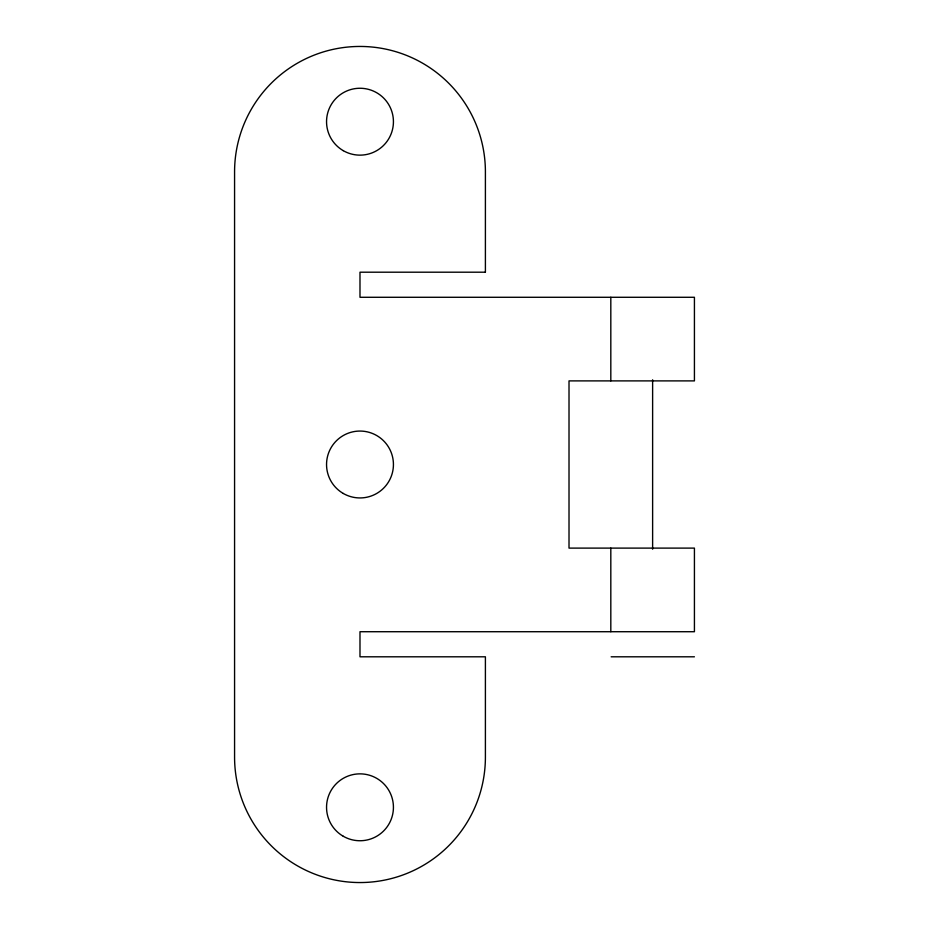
<?xml version="1.0" encoding="UTF-8"?>
<svg xmlns="http://www.w3.org/2000/svg" width="929" height="929" viewBox="0 0 929 929"><rect width="100%" height="100%" fill="white"/><g stroke="black" fill="none" stroke-linecap="round" stroke-linejoin="round"><path stroke-width="1.39" d="M611.143 656.803L694.427 656.803M652.622 379.798L652.622 549.202M610.817 297.28L610.817 380.89M610.817 548.11L610.817 631.72M485.402 272.197L359.987 272.197L359.987 297.28L694.427 297.28L694.427 380.89L569.012 380.89L569.012 548.11L694.427 548.11L694.427 631.72L359.987 631.72L359.987 656.803L485.402 656.803L485.402 757.135A125.415 125.415 0 0 1 484.892 768.399A125.415 125.415 0 0 1 354.344 882.422A125.415 125.415 0 0 1 234.572 757.135L234.572 171.865A125.415 125.415 0 0 1 359.987 46.45A125.415 125.415 0 0 1 485.402 171.865L485.402 272.197M343.265 150.661A33.444 33.444 0 0 0 393.431 121.699A33.444 33.444 0 0 0 343.265 92.737A33.444 33.444 0 0 0 343.265 150.661M343.265 493.462A33.444 33.444 0 0 0 393.431 464.5A33.444 33.444 0 0 0 343.265 435.538A33.444 33.444 0 0 0 343.265 493.462M343.265 836.263A33.444 33.444 0 0 0 393.431 807.301A33.444 33.444 0 0 0 343.265 778.339A33.444 33.444 0 0 0 343.265 836.263"/></g></svg>
